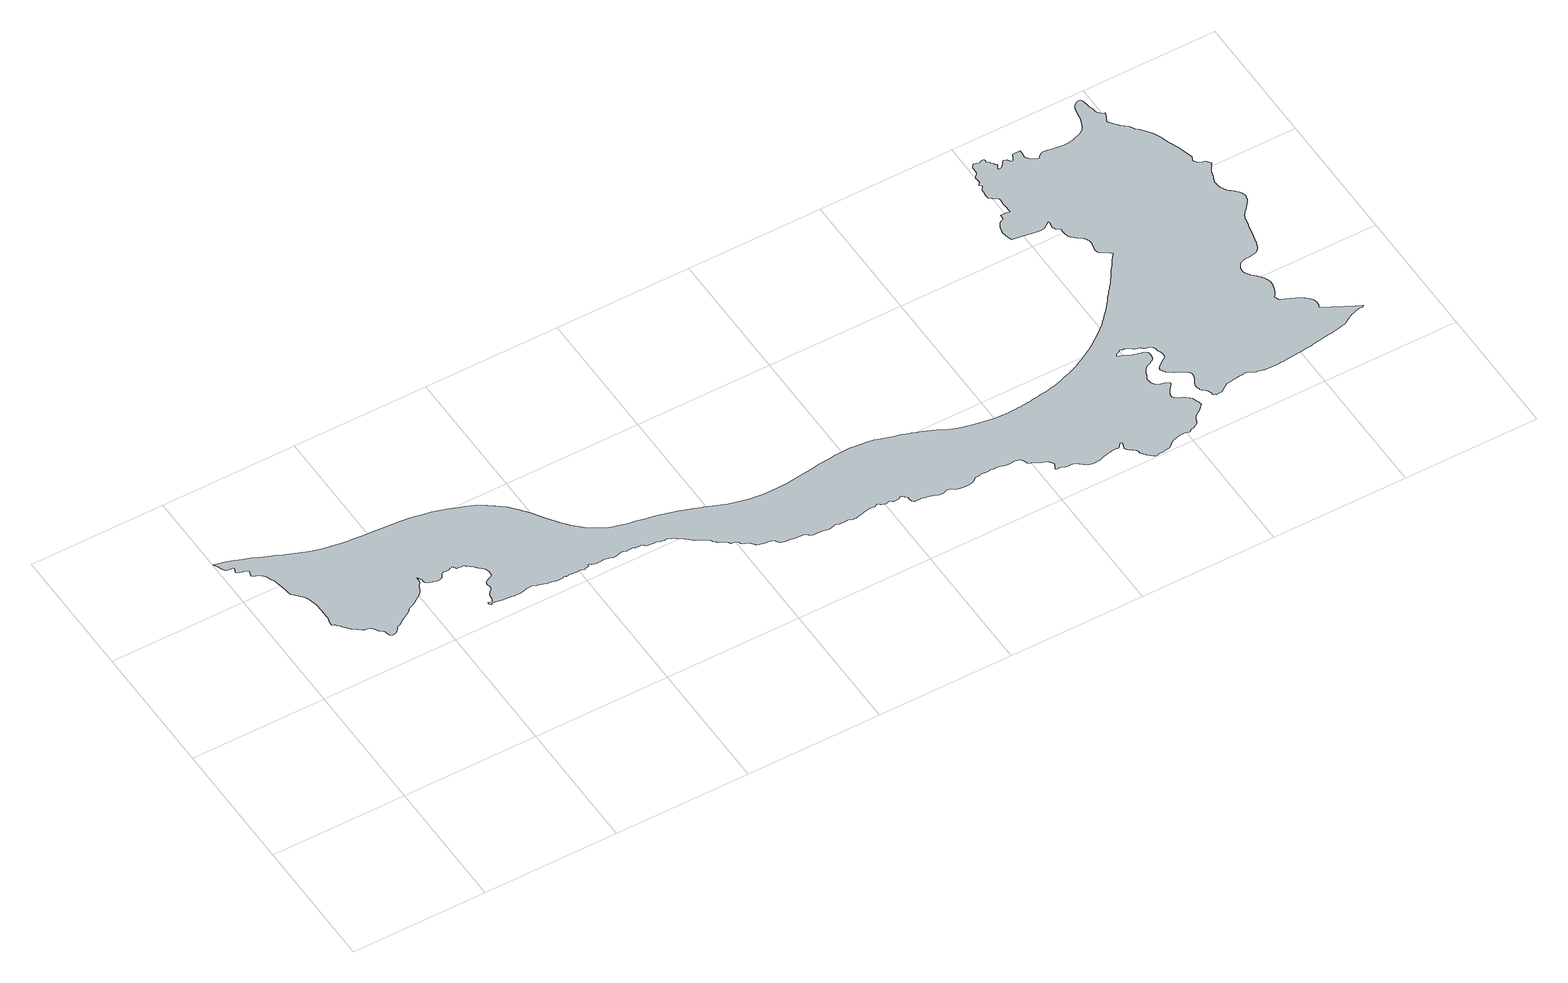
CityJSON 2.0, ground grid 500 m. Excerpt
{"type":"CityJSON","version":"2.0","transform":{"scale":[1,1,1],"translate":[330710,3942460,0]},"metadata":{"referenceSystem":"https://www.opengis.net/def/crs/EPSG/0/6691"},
"CityObjects":{
"object1":{"type":"GenericCityObject","attributes":{"function":"24","validFromType":"3","custodian":"神奈川県","notificationNumber":"神奈川県告示第160号","prefecture":"14","city":"14150"},"geometry":[{"type":"MultiSurface","lod":"1","boundaries":[[[0,1,2,3,4,5,6,7,8,9,10,11,12,13,14,15,16,17,18,19,20,21,22,23,24,25,26,27,28,29,30,31,32,33,34,35,36,37,38,39,40,41,42,43,44,45,46,47,48,49,50,51,52,53,54,55,56,57,58,59,60,61,62,63,64,65,66,67,68,69,70,71,72,73,74,75,76,77,78,79,80,81,82,83,84,85,86,87,88,89,90,91,92,93,94,95,96,97,98,99,100,101,102,103,104,105,106,107,108,109,110,111,112,113,114,115,116,117,118,119,120,121,122,123,124,125,126,127,128,129,130,131,132,133,134,135,136,137,138,139,140,141,142,143,144,145,146,147,148,149,150,151,152,153,154,155,156,157,158,159,160,161,162,163,164,165,166,167,168,169,170,171,172,173,174,175,176,177,178,179,180,181,182,183,184,185,186,187,188,189,190,191,192,193,194,195,196,197,198,199,200,201,202,203,204,205,206,207,208,209,210,211,212,213,214,215,216,217,218,219,220,221,222,223,224,225,226,227,228,229,230,231,232,233,234,235,236,237,238,239,240,241,242,243,244,245,246,247,248,249,250,251,252,253,254,255,256,257,258,259,260,261,262,263,264,265,266,267,268,269,270,271,272,273,274,275,276,277,278,279,280,281,282,283,284,285,286,287,288,289,290,291,292,293,294,295,296,297,298,299,300,301,302,303,304,305,306,307,308,309,310,311,312,313,314,315,316,317,318,319,320,321,322,323,324,325,326,327,328,329,330,331,332,333,334,335,336,337,338,339,340,341,342,343,344,345,346,347,348,349,350,351,352,353,354,355,356,357,358,359,360,361,362,363,364,365,366,367,368,369,370,371,372,373,374,375,376,377,378,379,380,381,382,383,384,385,386,387,388,389,390,391,392,393,394,395,396,397,398,399,400,401,402,403,404,405,406,407,408,409,410,411,412,413,414,415,416,417,418,419,420,421,422,423,424,425,426,427,428,429,430,431,432,433,434,435,436,437,438,439,440,441,442,443,444,445,446,447,448,449,450,451,452,453,454,455,456,457,458,459,460,461,462,463,464,465,466,467,468,469,470,471,472,473,474,475,476,477,478,479,480,481,482,483,484,485,486,487,488,489,490,491,492,493,494,495,496,497,498,499,500,501,502,503,504,505,506,507,508,509,510,511,512,513,514,515,516,517,518,519,520,521,522,523,524,525,526,527,528,529,530,531,532,533,534,535,536,537,538,539,540,541,542,543,544,545,546,547,548,549,550,551,552,553,554,555,556,557,558,559,560,561,562,563,564,565,566,567,568,569,570,571,572,573,574,575,576,577,578,579,580,581,582,583,584,585,586,587,588,589,590,591,592,593,594,595,596,597,598,599,600,601,602,603,604,605,606,607,608,609,610,611,612,613,614,615,616,617,618,619,620,621,622,623,624,625,626,627,628,629,630,631,632,633,634,635,636,637,638,639,640,641,642,643,644,645,646,647,648,649,650,651,652,653,654,655,656,657,658,659,660,661,662,663,664,665,666,667,668,669,670,671,672,673,674,675,676,677,678,679,680,681,682,683,684,685,686,687,688,689,690,691,692,693,694,695,696,697,698,699,700,701,702,703,704,705,706,707,708,709,710,711,712,713,714,715,716,717,718,719,720,721,722,723,724,725,726,727,728,729,730,731,732,733,734,735,736,737,738,739,740,741,742,743,744,745,746,747,748,749,750,751,752,753,754,755,756,757,758,759,760,761,762,763,764,765,766,767,768,769,770,771,772,773,774,775,776,777,778,779,780,781,782,783,784,785,786,787,788,789,790,791,792,793,794,795,796,797,798,799,800,801,802,803,804,805,806,807,808,809,810,811,812,813,814,815,816,817,818,819,820,821,822,823,824,825,826,827,828,829,830,831,832,833,834,835,836,837,838,839,840,841,842,843,844,845,846,847,848,849,850,851,852,853,854,855,856,857,858,859,860,861,862,863,864,865,866,867,868,869,870,871,872,873,874,875,876,877,878,879,880,881,882,883,884,885,886,887,888,889,890,891,892,893,894,895,896,897,898,899,900,901,902,903,904,905,906,907,908,909,910,911,912,913,914,915,916,917,918,919,920,921,922,923,924,925,926,927,928,929,930,931,932,933,934,935,936,937,938,939,940,941,942,943,944,945,946,947,948,949,950,951,952,953,954,955,956,957,958,959,960,961,962,963,964,965,966,967,968,969,970,971,972,973,974,975,976,977,978,979,980,981,982,983,984,985,986,987,988,989,990,991,992,993,994,995,996,997,998,999,1000,1001,1002,1003,1004,1005,1006,1007,1008,1009,1010,1011,1012,1013,1014,1015,1016,1017,1018,1019,1020,1021,1022,1023,1024,1025,1026,1027,1028,1029,1030,1031,1032,1033,1034,1035,1036,1037,1038,1039,1040,1041,1042,1043,1044,1045,1046,1047,1048,1049,1050,1051,1052,1053,1054,1055,1056,1057,1058,1059,1060,1061,1062,1063,1064,1065,1066,1067,1068,1069,1070,1071,1072,1073,1074,1075,1076,1077,1078,1079,1080,1081,1082,1083,1084,1085,1086,1087,1088,1089,1090,1091,1092,1093,1094,1095,1096,1097,1098,1099,1100,1101,1102,1103,1104,1105,1106,1107,1108,1109,1110,1111,1112,1113,1114,1115,1116,1117,1118,1119,1120,1121,1122,1123,1124,1125,1126,1127,1128,1129,1130,1131,1132,1133,1134,1135,1136,1137,1138,1139,1140,1141,1142,1143,1144,1145,1146,1147,1148,1149,1150,1151,1152,1153,1154,1155,1156,1157,1158,1159,1160,1161,1162,1163,1164,1165,1166,1167,1168,1169,1170,1171,1172,1173,1174,1175,1176,1177,1178,1179,1180,1181,1182,1183,1184,1185,1186,1187,1188,1189,1190,1191,1192,1193,1194,1195,1196,1197,1198,1199,1200,1201,1202,1203,1204,1205,1206,1207,1208,1209,1210,1211,1212,1213,1214,1215,1216,1217,1218,1219,1220,1221,1222,1223,1224,1225,1226,1227,1228,1229,1230,1231,1232,1233,1234,1235,1236,1237,1238,1239,1240,1241,1242,1243,1244,1245,1246,1247,1248,1249,1250,1251,1252,1253,1254,1255,1256,1257,1258,1259,1260,1261,1262,1263,1264,1265,1266,1267,1268,1269,1270,1271,1272,1273,1274,1275,1276,1277,1278,1279,1280,1281,1282,1283,1284,1285,1286,1287,1288,1289,1290,1291,1292,1293,1294,1295,1296,1297,1298,1299,1300,1301,1302,1303,1304,1305,1306,1307,1308,1309,1310,1311,1312,1313,1314,1315,1316,1317,1318,1319,1320,1321,1322,1323,1324,1325,1326,1327,1328,1329,1330,1331,1332,1333,1334,1335,1336,1337,1338,1339,1340,1341,1342,1343,1344,1345,1346,1347,1348,1349,1350,1351,1352,1353,1354,1355,1356,1357,1358,1359,1360,1361,1362,1363,1364,1365,1366,1367,1368,1369,1370,1371,1372,1373,1374,1375,1376,1377,1378,1379,1380,1381,1382,1383,1384,1385,1386,1387,1388,1389,1390,1391,1392,1393,1394,1395,1396,1397,1398,1399,1400,1401,1402,1403,1404,1405,1406,1407,1408,1409,1410,1411,1412,1413,1414,1415,1416,1417,1418,1419,1420,1421,1422,1423,1424,1425,1426,1427,1428,1429,1430,1431,1432,1433,1434,1435,1436,1437,1438,1439,1440,1441,1442,1443,1444,1445,1446,1447,1448,1449,1450,1451,1452,1453,1454,1455,1456,1457,1458,1459,1460,1461,1462,1463,1464,1465,1466,1467,1468,1469,1470,1471,1472,1473,1474,1475,1476,1477,1478,1479,1480,1481,1482,1483,1484,1485,1486,1487,1488,1489,1490,1491,1492,1493,1494,1495,1496,1497,1498,1499,1500,1501,1502,1503,1504,1505,1506,1507,1508,1509,1510,1511,1512,1513,1514,1515,1516,1517,1518,1519,1520,1521,1522,1523,1524,1525,1526,1527,1528,1529,1530,1531,1532,1533,1534,1535,1536,1537,1538,1539,1540,1541,1542,1543,1544,1545,1546,1547,1548,1549,1550,1551,1552,1553,1554,1555,1556,1557,1558,1559,1560,1561,1562,1563,1564,1565,1566,1567,1568,1569,1570,1571,1572,1573,1574,1575,1576,1577,1578,1579,1580,1581,1582,1583,1584,1585,1586,1587,1588,1589,1590,1591,1592,1593,1594,1595,1596,1597,1598,1599,1600,1601,1602,1603,1604,1605,1606,1607,1608,1609,1610,1611,1612,1613,1614,1615,1616,1617,1618,1619,1620,1621,1622,1623,1624,1625,1626,1627,1628,1629,1630,1631,1632,1633,1634,1635,1636,1637,1638,1639,1640,1641,1642,1643,1644,1645,1646,1647,1648,1649,1650,1651,1652,1653,1654,1655,1656,1657,1658,1659,1660,1661,1662,1663,1664,1665,1666,1667,1668,1669,1670,1671,1672,1673,1674,1675,1676,1677,1678,1679,1680,1681,1682,1683,1684,1685,1686,1687,1688,1689,1690,1691,1692,1693,1694,1695,1696,1697,1698,1699,1700,1701,1702,1703,1704,1705,1706,1707,1708,1709,1710,1711,1712,1713,1714,1715,1716,1717,1718,1719,1720,1721,1722,1723,1724,1725,1726,1727,1728,1729,1730,1731,1732,1733,1734,1735,1736,1737,1738,1739,1740,1741,1742,1743,1744,1745,1746,1747,1748,1749,1750,1751,1752,1753,1754,1755,1756,1757,1758,1759,1760,1761,1762,1763,1764,1765,1766,1767,1768,1769,1770,1771,1772,1773,1774,1775,1776,1777,1778,1779,1780,1781,1782,1783,1784,1785,1786,1787,1788,1789,1790,1791,1792,1793,1794,1795,1796,1797,1798,1799,1800,1801,1802,1803,1804,1805,1806,1807,1808,1809,1810,1811,1812,1813,1814,1815,1816,1817,1818,1819,1820,1821,1822,1823,1824,1825,1826,1827,1828,1829,1830,1831,1832,1833,1834,1835,1836,1837,1838,1839,1840,1841,1842,1843,1844,1845,1846,1847,1848,1849,1850,1851,1852,1853,1854,1855,1856,1857,1858,1859,1860,1861,1862,1863,1864,1865,1866,1867,1868,1869,1870,1871,1872,1873,1874,1875,1876,1877,1878,1879,1880,1881,1882,1883,1884,1885,1886,1887,1888,1889,1890,1891,1892,1893,1894,1895,1896,1897,1898,1899,1900,1901,1902,1903,1904,1905,1906,1907,1908,1909,1910,1911,1912,1913,1914,1915,1916,1917,1918,1919,1920,1921,1922,1923,1924,1925,1926,1927,1928,1929,1930,1931,1932,1933,1934,1935,1936,1937,1938,1939,1940,1941,1942,1943,1944,1945,1946,1947,1948,1949,1950,1951,1952,1953,1954,1955,1956,1957,1958,1959,1960,1961,1962,1963,1964,1965,1966,1967,1968,1969,1970,1971,1972,1973,1974,1975,1976,1977,1978,1979,1980,1981,1982,1983,1984,1985,1986,1987,1988,1989,1990,1991,1992,1993,1994,1995,1996,1997,1998,1999,2000,2001,2002,2003,2004,2005,2006,2007,2008,2009,2010,2011,2012,2013,2014,2015,2016,2017,2018,2019,2020,2021,2022,2023,2024,2025,2026,2027,2028,2029,2030,2031,2032,2033,2034,2035,2036,2037,2038,2039,2040,2041,2042,2043,2044,2045,2046,2047,2048,2049,2050,2051,2052,2053,2054,2055,2056,2057,2058,2059,2060,2061,2062,2063,2064,2065,2066,2067,2068,2069,2070,2071,2072,2073,2074,2075,2076]]]}]}
},
"vertices":[
[3527,565,0],[3528,569,0],[3529,571,0],[3530,573,0],[3531,575,0],[3532,577,0],[3534,580,0],[3535,581,0],[3536,582,0],[3538,584,0],[3540,586,0],[3542,587,0],[3544,588,0],[3546,589,0],[3548,590,0],[3551,591,0],[3553,592,0],[3555,593,0],[3556,593,0],[3561,593,0],[3565,594,0],[3568,595,0],[3570,595,0],[3574,595,0],[3581,595,0],[3586,596,0],[3588,596,0],[3597,598,0],[3599,599,0],[3601,599,0],[3605,601,0],[3608,602,0],[3609,603,0],[3611,605,0],[3614,607,0],[3617,610,0],[3618,611,0],[3619,613,0],[3621,615,0],[3623,619,0],[3625,622,0],[3626,627,0],[3628,633,0],[3629,636,0],[3630,639,0],[3630,641,0],[3631,645,0],[3632,649,0],[3633,652,0],[3633,655,0],[3635,660,0],[3636,666,0],[3640,683,0],[3643,695,0],[3646,709,0],[3646,712,0],[3647,714,0],[3648,717,0],[3650,727,0],[3651,732,0],[3653,741,0],[3654,747,0],[3655,750,0],[3656,752,0],[3657,754,0],[3659,757,0],[3660,760,0],[3663,764,0],[3665,767,0],[3667,769,0],[3670,773,0],[3672,775,0],[3681,784,0],[3686,790,0],[3688,793,0],[3692,797,0],[3696,802,0],[3698,806,0],[3701,810,0],[3704,816,0],[3705,821,0],[3706,823,0],[3706,825,0],[3707,827,0],[3707,830,0],[3707,833,0],[3707,835,0],[3707,837,0],[3706,838,0],[3706,839,0],[3705,842,0],[3704,844,0],[3703,847,0],[3701,850,0],[3700,852,0],[3697,856,0],[3691,864,0],[3689,865,0],[3687,867,0],[3684,870,0],[3682,872,0],[3678,875,0],[3674,877,0],[3673,878,0],[3672,880,0],[3671,880,0],[3670,882,0],[3668,883,0],[3667,885,0],[3666,887,0],[3665,889,0],[3663,892,0],[3662,895,0],[3660,897,0],[3659,898,0],[3659,900,0],[3658,902,0],[3657,904,0],[3656,906,0],[3656,908,0],[3655,909,0],[3655,911,0],[3655,912,0],[3655,915,0],[3654,921,0],[3654,923,0],[3654,926,0],[3653,927,0],[3653,930,0],[3653,934,0],[3653,936,0],[3653,937,0],[3654,939,0],[3656,945,0],[3658,949,0],[3660,953,0],[3661,955,0],[3663,959,0],[3664,966,0],[3666,970,0],[3667,976,0],[3669,980,0],[3671,985,0],[3674,990,0],[3678,996,0],[3683,1002,0],[3684,1004,0],[3685,1005,0],[3686,1006,0],[3687,1009,0],[3690,1011,0],[3681,1022,0],[3677,1026,0],[3672,1029,0],[3663,1031,0],[3654,1036,0],[3650,1038,0],[3649,1040,0],[3645,1044,0],[3642,1052,0],[3642,1056,0],[3646,1061,0],[3649,1070,0],[3643,1088,0],[3632,1127,0],[3618,1161,0],[3607,1196,0],[3596,1222,0],[3585,1234,0],[3577,1245,0],[3566,1259,0],[3555,1270,0],[3545,1287,0],[3540,1292,0],[3532,1299,0],[3525,1304,0],[3522,1308,0],[3516,1317,0],[3505,1329,0],[3495,1342,0],[3494,1345,0],[3495,1348,0],[3503,1363,0],[3507,1372,0],[3510,1379,0],[3505,1380,0],[3503,1381,0],[3500,1383,0],[3496,1386,0],[3494,1388,0],[3491,1391,0],[3489,1394,0],[3486,1398,0],[3485,1401,0],[3484,1407,0],[3483,1418,0],[3479,1428,0],[3479,1432,0],[3478,1442,0],[3476,1460,0],[3473,1467,0],[3469,1470,0],[3466,1470,0],[3460,1468,0],[3453,1466,0],[3449,1463,0],[3443,1458,0],[3440,1455,0],[3439,1453,0],[3438,1449,0],[3436,1444,0],[3433,1429,0],[3432,1423,0],[3430,1410,0],[3427,1396,0],[3425,1391,0],[3418,1371,0],[3416,1368,0],[3415,1366,0],[3414,1364,0],[3413,1362,0],[3411,1360,0],[3410,1359,0],[3409,1358,0],[3408,1356,0],[3406,1354,0],[3404,1352,0],[3402,1351,0],[3400,1349,0],[3399,1348,0],[3398,1348,0],[3397,1347,0],[3394,1345,0],[3392,1344,0],[3389,1343,0],[3386,1342,0],[3381,1340,0],[3372,1337,0],[3366,1335,0],[3363,1334,0],[3361,1333,0],[3357,1332,0],[3351,1331,0],[3346,1330,0],[3341,1329,0],[3335,1329,0],[3332,1329,0],[3328,1328,0],[3324,1328,0],[3319,1328,0],[3313,1329,0],[3302,1331,0],[3297,1331,0],[3291,1332,0],[3282,1333,0],[3276,1334,0],[3275,1334,0],[3267,1336,0],[3257,1337,0],[3251,1338,0],[3246,1337,0],[3243,1337,0],[3241,1336,0],[3239,1335,0],[3237,1334,0],[3235,1332,0],[3231,1329,0],[3230,1328,0],[3229,1327,0],[3227,1324,0],[3225,1322,0],[3224,1320,0],[3220,1322,0],[3199,1332,0],[3189,1343,0],[3185,1352,0],[3186,1363,0],[3187,1371,0],[3187,1376,0],[3187,1378,0],[3187,1379,0],[3186,1380,0],[3184,1380,0],[3180,1380,0],[3174,1381,0],[3170,1381,0],[3162,1381,0],[3159,1380,0],[3157,1379,0],[3156,1377,0],[3155,1374,0],[3154,1371,0],[3153,1369,0],[3151,1365,0],[3149,1361,0],[3147,1358,0],[3144,1356,0],[3142,1355,0],[3140,1355,0],[3138,1357,0],[3136,1361,0],[3132,1366,0],[3130,1368,0],[3124,1371,0],[3121,1373,0],[3119,1372,0],[3117,1371,0],[3116,1369,0],[3111,1365,0],[3109,1363,0],[3107,1359,0],[3104,1355,0],[3100,1351,0],[3096,1349,0],[3094,1348,0],[3092,1347,0],[3088,1347,0],[3086,1347,0],[3085,1348,0],[3084,1350,0],[3084,1353,0],[3085,1355,0],[3088,1359,0],[3091,1363,0],[3092,1367,0],[3092,1368,0],[3092,1369,0],[3091,1369,0],[3088,1370,0],[3086,1371,0],[3085,1373,0],[3084,1376,0],[3084,1378,0],[3082,1380,0],[3081,1381,0],[3079,1382,0],[3078,1383,0],[3076,1388,0],[3075,1390,0],[3073,1392,0],[3070,1393,0],[3068,1394,0],[3067,1395,0],[3067,1400,0],[3068,1404,0],[3067,1407,0],[3064,1409,0],[3060,1409,0],[3056,1408,0],[3048,1405,0],[3045,1404,0],[3043,1404,0],[3040,1405,0],[3036,1408,0],[3032,1409,0],[3029,1410,0],[3026,1410,0],[3017,1397,0],[3017,1394,0],[3017,1377,0],[3015,1368,0],[3005,1359,0],[3003,1356,0],[3002,1350,0],[3003,1344,0],[3004,1338,0],[3003,1332,0],[3002,1328,0],[2997,1323,0],[2995,1322,0],[2995,1320,0],[3001,1315,0],[3002,1313,0],[3001,1308,0],[2998,1305,0],[2993,1300,0],[2992,1294,0],[2991,1288,0],[2989,1271,0],[2990,1258,0],[3000,1249,0],[3006,1245,0],[3010,1244,0],[3015,1241,0],[3018,1235,0],[3020,1229,0],[3020,1223,0],[3019,1213,0],[3019,1193,0],[3020,1175,0],[3020,1170,0],[3019,1168,0],[3006,1170,0],[2985,1172,0],[2985,1166,0],[2984,1161,0],[2984,1157,0],[2983,1151,0],[2977,1150,0],[2971,1148,0],[2970,1147,0],[2967,1144,0],[2965,1141,0],[2960,1135,0],[2957,1128,0],[2954,1117,0],[2952,1107,0],[2950,1100,0],[2952,1090,0],[2954,1085,0],[2961,1063,0],[2967,1062,0],[2978,1060,0],[2989,1058,0],[2999,1057,0],[3012,1054,0],[3015,1054,0],[3020,1053,0],[3025,1052,0],[3030,1051,0],[3035,1050,0],[3041,1050,0],[3047,1048,0],[3051,1048,0],[3057,1047,0],[3061,1047,0],[3068,1047,0],[3076,1049,0],[3085,1055,0],[3094,1061,0],[3101,1068,0],[3105,1062,0],[3100,1039,0],[3105,1031,0],[3107,1028,0],[3120,1019,0],[3120,1017,0],[3120,1013,0],[3120,1009,0],[3120,1004,0],[3121,995,0],[3121,992,0],[3121,989,0],[3122,986,0],[3123,984,0],[3124,981,0],[3125,979,0],[3126,977,0],[3128,975,0],[3129,973,0],[3131,971,0],[3132,970,0],[3135,967,0],[3138,964,0],[3145,958,0],[3154,951,0],[3162,943,0],[3165,940,0],[3168,937,0],[3169,935,0],[3170,932,0],[3172,929,0],[3172,925,0],[3173,923,0],[3173,920,0],[3173,917,0],[3173,914,0],[3172,909,0],[3171,903,0],[3170,900,0],[3169,895,0],[3168,889,0],[3167,885,0],[3167,881,0],[3167,879,0],[3167,876,0],[3168,874,0],[3169,872,0],[3169,870,0],[3171,867,0],[3172,865,0],[3173,864,0],[3175,863,0],[3203,844,0],[3211,839,0],[3207,835,0],[3198,823,0],[3190,812,0],[3178,795,0],[3164,777,0],[3150,755,0],[3140,741,0],[3134,732,0],[3128,724,0],[3123,718,0],[3118,711,0],[3110,703,0],[3105,696,0],[3098,688,0],[3092,681,0],[3086,673,0],[3076,659,0],[3068,649,0],[3062,642,0],[3056,635,0],[3050,628,0],[3041,619,0],[3032,609,0],[3024,600,0],[3015,591,0],[3007,584,0],[2996,574,0],[2987,566,0],[2970,552,0],[2959,544,0],[2946,535,0],[2937,528,0],[2928,522,0],[2920,517,0],[2905,508,0],[2896,503,0],[2889,498,0],[2875,491,0],[2865,486,0],[2853,480,0],[2849,478,0],[2844,476,0],[2837,473,0],[2829,469,0],[2823,467,0],[2813,463,0],[2799,458,0],[2790,455,0],[2776,450,0],[2759,445,0],[2742,440,0],[2731,438,0],[2723,436,0],[2719,435,0],[2716,434,0],[2703,432,0],[2692,430,0],[2681,429,0],[2673,427,0],[2670,427,0],[2658,426,0],[2647,424,0],[2646,424,0],[2643,423,0],[2608,420,0],[2603,419,0],[2601,418,0],[2595,418,0],[2593,418,0],[2591,418,0],[2589,418,0],[2587,417,0],[2585,417,0],[2584,417,0],[2581,417,0],[2579,417,0],[2577,417,0],[2575,417,0],[2573,417,0],[2569,417,0],[2567,417,0],[2565,417,0],[2563,416,0],[2561,416,0],[2559,416,0],[2555,416,0],[2553,416,0],[2549,416,0],[2547,416,0],[2543,416,0],[2542,416,0],[2539,416,0],[2537,416,0],[2535,416,0],[2533,416,0],[2531,416,0],[2529,416,0],[2525,416,0],[2523,416,0],[2521,417,0],[2519,417,0],[2518,417,0],[2515,417,0],[2513,417,0],[2511,417,0],[2509,418,0],[2507,418,0],[2506,418,0],[2504,418,0],[2502,418,0],[2500,419,0],[2497,419,0],[2496,419,0],[2494,419,0],[2490,420,0],[2488,420,0],[2486,421,0],[2484,421,0],[2480,422,0],[2478,422,0],[2476,422,0],[2474,423,0],[2472,423,0],[2468,424,0],[2466,424,0],[2464,424,0],[2462,425,0],[2460,425,0],[2458,425,0],[2456,426,0],[2454,426,0],[2452,426,0],[2450,427,0],[2448,427,0],[2446,427,0],[2443,428,0],[2425,432,0],[2403,437,0],[2391,440,0],[2380,443,0],[2375,445,0],[2362,449,0],[2348,455,0],[2332,464,0],[2316,472,0],[2306,476,0],[2300,479,0],[2294,482,0],[2286,485,0],[2281,487,0],[2275,490,0],[2269,493,0],[2262,495,0],[2256,497,0],[2238,504,0],[2234,505,0],[2222,509,0],[2216,511,0],[2209,514,0],[2200,517,0],[2184,521,0],[2164,527,0],[2122,540,0],[2119,541,0],[2115,542,0],[2106,543,0],[2086,546,0],[2067,548,0],[2066,548,0],[2056,549,0],[2034,551,0],[2003,551,0],[1979,550,0],[1977,550,0],[1955,547,0],[1909,543,0],[1887,540,0],[1819,531,0],[1779,526,0],[1749,524,0],[1717,524,0],[1687,525,0],[1670,526,0],[1654,528,0],[1644,530,0],[1639,531,0],[1611,536,0],[1569,548,0],[1535,561,0],[1492,578,0],[1490,579,0],[1463,589,0],[1454,593,0],[1436,599,0],[1414,606,0],[1392,613,0],[1353,623,0],[1332,627,0],[1303,633,0],[1274,639,0],[1250,643,0],[1225,649,0],[1209,654,0],[1195,658,0],[1173,667,0],[1155,676,0],[1132,690,0],[1114,704,0],[1100,717,0],[1082,735,0],[1072,748,0],[1065,756,0],[1052,774,0],[1022,816,0],[1003,844,0],[990,862,0],[983,871,0],[977,879,0],[961,897,0],[954,905,0],[947,912,0],[944,915,0],[931,926,0],[917,937,0],[897,951,0],[878,963,0],[863,971,0],[852,977,0],[849,978,0],[834,985,0],[806,995,0],[782,1004,0],[755,1011,0],[729,1019,0],[702,1025,0],[668,1031,0],[650,1034,0],[620,1038,0],[591,1041,0],[568,1042,0],[538,1044,0],[487,1048,0],[452,1051,0],[427,1053,0],[407,1055,0],[376,1061,0],[365,1063,0],[346,1067,0],[318,1074,0],[301,1079,0],[267,1091,0],[230,1106,0],[221,1110,0],[205,1117,0],[194,1122,0],[177,1129,0],[174,1130,0],[149,1141,0],[125,1151,0],[99,1161,0],[72,1171,0],[44,1180,0],[11,1189,0],[2,1191,0],[12,1175,0],[14,1169,0],[16,1165,0],[19,1158,0],[21,1154,0],[25,1149,0],[33,1146,0],[44,1146,0],[51,1145,0],[53,1143,0],[53,1140,0],[50,1132,0],[48,1124,0],[59,1119,0],[68,1116,0],[76,1114,0],[82,1111,0],[87,1108,0],[89,1106,0],[86,1096,0],[82,1086,0],[85,1083,0],[95,1077,0],[106,1073,0],[114,1067,0],[119,1063,0],[121,1060,0],[123,1055,0],[125,1051,0],[129,1039,0],[134,1030,0],[136,1023,0],[139,1013,0],[141,1003,0],[143,990,0],[146,974,0],[147,964,0],[148,958,0],[150,952,0],[151,949,0],[154,946,0],[158,942,0],[173,925,0],[178,918,0],[182,913,0],[186,902,0],[190,893,0],[192,887,0],[193,881,0],[195,875,0],[197,865,0],[197,839,0],[197,823,0],[198,808,0],[198,797,0],[197,791,0],[194,783,0],[193,775,0],[192,767,0],[192,765,0],[194,764,0],[200,761,0],[202,761,0],[204,759,0],[206,755,0],[209,751,0],[213,747,0],[218,738,0],[224,732,0],[232,722,0],[237,718,0],[240,715,0],[243,714,0],[245,712,0],[246,711,0],[248,709,0],[251,708,0],[254,705,0],[257,703,0],[259,700,0],[262,698,0],[265,696,0],[267,694,0],[269,693,0],[270,693,0],[272,692,0],[273,691,0],[275,691,0],[277,691,0],[278,690,0],[280,690,0],[284,690,0],[287,690,0],[289,689,0],[292,688,0],[295,685,0],[299,681,0],[302,675,0],[305,669,0],[308,665,0],[310,662,0],[314,659,0],[318,656,0],[322,652,0],[323,651,0],[325,647,0],[326,643,0],[327,639,0],[328,635,0],[329,631,0],[330,629,0],[332,627,0],[334,626,0],[336,625,0],[338,624,0],[341,624,0],[343,624,0],[345,624,0],[349,625,0],[353,627,0],[358,631,0],[363,636,0],[366,641,0],[368,644,0],[370,646,0],[374,648,0],[379,649,0],[384,651,0],[387,653,0],[390,656,0],[398,662,0],[404,667,0],[413,672,0],[421,676,0],[428,680,0],[436,686,0],[440,691,0],[445,695,0],[457,700,0],[474,710,0],[485,717,0],[497,726,0],[506,733,0],[511,739,0],[516,748,0],[522,760,0],[524,765,0],[526,767,0],[529,770,0],[532,772,0],[533,775,0],[534,779,0],[535,785,0],[534,790,0],[535,794,0],[536,797,0],[538,798,0],[540,796,0],[540,793,0],[541,791,0],[543,788,0],[545,785,0],[547,782,0],[547,779,0],[546,773,0],[547,769,0],[548,766,0],[551,764,0],[555,762,0],[559,761,0],[564,759,0],[567,757,0],[571,755,0],[576,754,0],[582,753,0],[587,752,0],[593,752,0],[598,753,0],[602,754,0],[605,755,0],[606,757,0],[608,759,0],[610,763,0],[612,766,0],[614,769,0],[615,771,0],[616,771,0],[619,773,0],[623,775,0],[627,775,0],[631,774,0],[635,773,0],[638,773,0],[642,773,0],[646,775,0],[648,777,0],[650,777,0],[652,777,0],[655,778,0],[657,779,0],[659,781,0],[661,781,0],[662,781,0],[663,780,0],[663,779,0],[663,775,0],[665,774,0],[666,772,0],[666,769,0],[667,768,0],[669,766,0],[672,765,0],[674,766,0],[676,767,0],[678,767,0],[683,765,0],[685,765,0],[689,764,0],[691,765,0],[694,765,0],[696,763,0],[698,760,0],[701,757,0],[705,755,0],[709,753,0],[711,751,0],[716,747,0],[720,743,0],[723,739,0],[725,736,0],[729,732,0],[734,727,0],[738,722,0],[743,719,0],[745,718,0],[746,716,0],[748,712,0],[749,709,0],[749,705,0],[751,700,0],[751,695,0],[751,690,0],[750,685,0],[749,681,0],[748,680,0],[743,676,0],[740,674,0],[737,673,0],[734,673,0],[726,668,0],[721,665,0],[719,662,0],[717,658,0],[716,654,0],[716,651,0],[717,647,0],[719,643,0],[719,640,0],[719,637,0],[718,634,0],[717,630,0],[714,627,0],[709,623,0],[705,619,0],[703,616,0],[700,612,0],[699,607,0],[697,602,0],[697,599,0],[696,595,0],[696,591,0],[694,586,0],[692,581,0],[692,580,0],[690,580,0],[687,580,0],[684,580,0],[682,582,0],[679,584,0],[677,584,0],[676,583,0],[676,581,0],[677,578,0],[679,575,0],[681,573,0],[682,572,0],[684,573,0],[685,574,0],[688,574,0],[693,574,0],[698,574,0],[702,574,0],[705,574,0],[707,574,0],[710,572,0],[716,570,0],[723,569,0],[733,569,0],[740,569,0],[747,567,0],[756,566,0],[764,565,0],[775,566,0],[781,566,0],[785,565,0],[792,565,0],[799,566,0],[816,571,0],[824,572,0],[828,573,0],[835,573,0],[840,572,0],[845,569,0],[848,567,0],[851,565,0],[856,565,0],[863,563,0],[870,561,0],[874,560,0],[878,559,0],[881,558,0],[884,557,0],[887,556,0],[890,555,0],[895,556,0],[898,554,0],[905,553,0],[915,550,0],[924,549,0],[932,549,0],[938,550,0],[942,552,0],[945,553,0],[947,554,0],[949,554,0],[953,551,0],[955,550,0],[957,550,0],[960,551,0],[965,552,0],[974,551,0],[981,551,0],[987,549,0],[994,549,0],[1002,550,0],[1009,550,0],[1013,550,0],[1015,549,0],[1017,547,0],[1019,545,0],[1022,546,0],[1026,548,0],[1030,549,0],[1033,549,0],[1036,551,0],[1038,554,0],[1039,557,0],[1041,558,0],[1043,559,0],[1044,558,0],[1047,557,0],[1049,555,0],[1051,553,0],[1054,552,0],[1057,551,0],[1060,551,0],[1065,549,0],[1070,548,0],[1072,548,0],[1073,548,0],[1076,549,0],[1083,549,0],[1089,549,0],[1099,550,0],[1103,549,0],[1107,548,0],[1111,547,0],[1114,546,0],[1118,546,0],[1121,545,0],[1125,543,0],[1128,542,0],[1130,542,0],[1132,542,0],[1134,543,0],[1136,543,0],[1139,543,0],[1142,543,0],[1145,543,0],[1150,545,0],[1153,546,0],[1156,547,0],[1158,548,0],[1162,548,0],[1168,548,0],[1171,547,0],[1173,546,0],[1175,545,0],[1177,544,0],[1180,544,0],[1185,544,0],[1190,545,0],[1195,545,0],[1199,545,0],[1201,545,0],[1206,544,0],[1207,544,0],[1209,543,0],[1210,541,0],[1212,541,0],[1215,541,0],[1217,540,0],[1219,540,0],[1221,540,0],[1224,541,0],[1227,541,0],[1230,541,0],[1232,541,0],[1235,540,0],[1238,538,0],[1241,535,0],[1243,532,0],[1246,530,0],[1248,529,0],[1250,529,0],[1257,529,0],[1264,528,0],[1269,528,0],[1273,527,0],[1277,528,0],[1282,528,0],[1285,528,0],[1288,527,0],[1290,525,0],[1293,523,0],[1295,522,0],[1298,521,0],[1304,520,0],[1307,520,0],[1310,520,0],[1311,520,0],[1314,521,0],[1317,520,0],[1321,520,0],[1325,518,0],[1328,516,0],[1331,515,0],[1333,515,0],[1336,514,0],[1338,513,0],[1341,512,0],[1343,510,0],[1346,507,0],[1349,505,0],[1351,503,0],[1354,501,0],[1358,498,0],[1369,490,0],[1378,482,0],[1382,479,0],[1383,477,0],[1385,475,0],[1387,472,0],[1391,469,0],[1395,467,0],[1401,465,0],[1405,462,0],[1409,460,0],[1413,457,0],[1418,455,0],[1422,452,0],[1427,448,0],[1433,444,0],[1435,440,0],[1438,437,0],[1439,433,0],[1443,430,0],[1447,426,0],[1451,422,0],[1455,420,0],[1460,417,0],[1466,414,0],[1471,411,0],[1474,409,0],[1478,406,0],[1481,403,0],[1482,400,0],[1484,396,0],[1486,395,0],[1489,394,0],[1495,393,0],[1500,393,0],[1503,392,0],[1506,391,0],[1508,388,0],[1510,383,0],[1513,378,0],[1515,376,0],[1518,374,0],[1521,373,0],[1523,372,0],[1527,373,0],[1530,371,0],[1533,369,0],[1537,366,0],[1540,360,0],[1545,355,0],[1549,350,0],[1551,348,0],[1557,345,0],[1561,344,0],[1565,343,0],[1568,343,0],[1575,340,0],[1581,339,0],[1586,338,0],[1593,338,0],[1601,337,0],[1605,336,0],[1608,336,0],[1611,334,0],[1612,332,0],[1614,328,0],[1615,326,0],[1616,324,0],[1618,321,0],[1622,318,0],[1625,315,0],[1630,313,0],[1636,312,0],[1639,312,0],[1653,311,0],[1664,308,0],[1670,307,0],[1676,306,0],[1685,305,0],[1695,305,0],[1700,305,0],[1706,305,0],[1710,304,0],[1714,302,0],[1717,299,0],[1720,296,0],[1723,293,0],[1726,291,0],[1730,290,0],[1736,289,0],[1747,288,0],[1758,288,0],[1765,288,0],[1772,286,0],[1779,285,0],[1783,284,0],[1788,283,0],[1793,284,0],[1797,284,0],[1802,286,0],[1806,287,0],[1809,288,0],[1814,289,0],[1819,288,0],[1825,287,0],[1828,286,0],[1830,285,0],[1834,284,0],[1844,284,0],[1848,284,0],[1854,284,0],[1859,285,0],[1861,286,0],[1863,287,0],[1865,287,0],[1867,286,0],[1869,284,0],[1871,282,0],[1873,281,0],[1875,280,0],[1878,279,0],[1884,279,0],[1891,279,0],[1897,281,0],[1905,282,0],[1915,285,0],[1923,287,0],[1929,288,0],[1938,291,0],[1942,292,0],[1948,292,0],[1952,292,0],[1958,292,0],[1963,291,0],[1965,290,0],[1967,290,0],[1969,291,0],[1973,293,0],[1975,294,0],[1976,295,0],[1980,295,0],[1983,294,0],[1986,292,0],[1988,289,0],[1992,287,0],[1996,285,0],[1999,284,0],[2002,283,0],[2006,283,0],[2010,283,0],[2015,285,0],[2018,286,0],[2022,286,0],[2024,285,0],[2026,283,0],[2029,280,0],[2030,279,0],[2032,278,0],[2036,278,0],[2043,278,0],[2047,278,0],[2051,279,0],[2054,280,0],[2057,282,0],[2059,285,0],[2061,286,0],[2062,286,0],[2064,286,0],[2065,285,0],[2066,283,0],[2070,279,0],[2072,275,0],[2074,274,0],[2075,273,0],[2077,272,0],[2079,271,0],[2080,270,0],[2080,268,0],[2080,264,0],[2080,260,0],[2081,256,0],[2082,252,0],[2083,249,0],[2084,247,0],[2086,246,0],[2088,244,0],[2089,243,0],[2092,243,0],[2096,242,0],[2101,243,0],[2105,243,0],[2108,242,0],[2113,242,0],[2118,242,0],[2121,241,0],[2125,241,0],[2128,240,0],[2130,239,0],[2132,238,0],[2136,238,0],[2140,237,0],[2144,236,0],[2147,235,0],[2151,234,0],[2155,233,0],[2158,232,0],[2161,231,0],[2164,230,0],[2165,228,0],[2167,227,0],[2169,227,0],[2171,226,0],[2174,226,0],[2177,225,0],[2180,225,0],[2183,225,0],[2186,225,0],[2189,225,0],[2194,226,0],[2202,229,0],[2208,232,0],[2212,230,0],[2216,228,0],[2221,226,0],[2227,222,0],[2232,220,0],[2237,217,0],[2244,215,0],[2249,214,0],[2254,213,0],[2260,212,0],[2268,212,0],[2272,212,0],[2277,213,0],[2280,213,0],[2283,214,0],[2289,215,0],[2293,215,0],[2297,217,0],[2300,219,0],[2303,221,0],[2307,225,0],[2309,227,0],[2312,229,0],[2313,230,0],[2315,230,0],[2317,231,0],[2319,230,0],[2321,230,0],[2323,230,0],[2326,230,0],[2331,231,0],[2337,233,0],[2341,233,0],[2347,232,0],[2349,232,0],[2353,231,0],[2361,231,0],[2368,231,0],[2370,232,0],[2373,233,0],[2377,233,0],[2380,232,0],[2383,231,0],[2386,231,0],[2387,231,0],[2390,231,0],[2393,232,0],[2395,232,0],[2398,232,0],[2401,231,0],[2405,230,0],[2411,228,0],[2414,227,0],[2418,226,0],[2423,225,0],[2428,224,0],[2433,224,0],[2441,223,0],[2448,223,0],[2455,224,0],[2463,224,0],[2468,223,0],[2473,222,0],[2477,221,0],[2480,218,0],[2483,214,0],[2486,209,0],[2487,207,0],[2488,203,0],[2489,200,0],[2489,197,0],[2491,195,0],[2493,193,0],[2496,191,0],[2501,190,0],[2505,188,0],[2509,186,0],[2513,184,0],[2517,181,0],[2520,179,0],[2523,177,0],[2525,176,0],[2530,174,0],[2536,172,0],[2541,170,0],[2546,168,0],[2550,166,0],[2553,163,0],[2555,160,0],[2556,157,0],[2558,156,0],[2560,153,0],[2561,151,0],[2562,148,0],[2562,146,0],[2561,143,0],[2560,139,0],[2558,135,0],[2555,131,0],[2554,128,0],[2554,126,0],[2555,125,0],[2556,123,0],[2559,123,0],[2563,123,0],[2568,124,0],[2570,124,0],[2573,124,0],[2577,121,0],[2580,119,0],[2583,118,0],[2586,117,0],[2590,116,0],[2593,116,0],[2596,116,0],[2601,116,0],[2608,116,0],[2615,115,0],[2620,114,0],[2623,112,0],[2628,109,0],[2632,104,0],[2637,100,0],[2641,97,0],[2643,94,0],[2648,92,0],[2656,87,0],[2658,86,0],[2662,85,0],[2666,84,0],[2670,84,0],[2676,83,0],[2680,83,0],[2685,83,0],[2690,83,0],[2694,84,0],[2698,85,0],[2705,87,0],[2713,89,0],[2720,92,0],[2728,94,0],[2735,96,0],[2742,97,0],[2746,97,0],[2749,99,0],[2754,99,0],[2758,100,0],[2762,100,0],[2767,101,0],[2769,101,0],[2772,100,0],[2774,98,0],[2776,98,0],[2777,98,0],[2780,101,0],[2784,106,0],[2788,111,0],[2790,113,0],[2793,114,0],[2795,115,0],[2797,114,0],[2798,113,0],[2799,111,0],[2798,109,0],[2798,105,0],[2797,102,0],[2797,100,0],[2795,96,0],[2793,92,0],[2792,89,0],[2792,87,0],[2793,84,0],[2794,82,0],[2797,78,0],[2802,74,0],[2805,71,0],[2809,69,0],[2812,67,0],[2814,65,0],[2817,63,0],[2818,61,0],[2820,57,0],[2823,50,0],[2824,48,0],[2824,46,0],[2824,43,0],[2826,41,0],[2829,37,0],[2832,34,0],[2833,31,0],[2836,27,0],[2840,23,0],[2845,19,0],[2848,16,0],[2856,7,0],[2860,6,0],[2863,5,0],[2866,5,0],[2873,7,0],[2879,8,0],[2887,8,0],[2892,8,0],[2896,10,0],[2900,10,0],[2904,11,0],[2908,11,0],[2910,11,0],[2914,12,0],[2919,14,0],[2924,19,0],[2930,23,0],[2936,28,0],[2941,31,0],[2944,33,0],[2949,35,0],[2953,36,0],[2959,37,0],[2966,39,0],[2973,41,0],[2978,42,0],[2985,43,0],[2990,43,0],[2995,44,0],[2998,43,0],[3002,41,0],[3006,39,0],[3009,38,0],[3011,38,0],[3013,39,0],[3016,41,0],[3018,44,0],[3020,46,0],[3023,47,0],[3025,47,0],[3027,46,0],[3031,47,0],[3033,48,0],[3036,51,0],[3040,53,0],[3045,56,0],[3049,59,0],[3051,62,0],[3053,66,0],[3054,70,0],[3057,77,0],[3060,82,0],[3062,85,0],[3066,89,0],[3071,93,0],[3079,97,0],[3091,107,0],[3096,112,0],[3102,119,0],[3104,121,0],[3105,123,0],[3105,127,0],[3105,130,0],[3104,134,0],[3102,140,0],[3099,146,0],[3097,151,0],[3096,155,0],[3094,158,0],[3091,162,0],[3087,166,0],[3082,170,0],[3076,175,0],[3073,176,0],[3068,179,0],[3064,181,0],[3059,182,0],[3055,185,0],[3047,191,0],[3044,194,0],[3041,198,0],[3040,203,0],[3041,208,0],[3043,215,0],[3052,230,0],[3059,238,0],[3065,245,0],[3066,248,0],[3068,250,0],[3068,252,0],[3068,255,0],[3065,258,0],[3061,260,0],[3054,263,0],[3046,265,0],[3041,267,0],[3035,268,0],[3031,270,0],[3028,271,0],[3024,275,0],[3018,282,0],[3016,288,0],[3014,294,0],[3014,298,0],[3013,302,0],[3013,306,0],[3015,312,0],[3017,316,0],[3020,321,0],[3021,324,0],[3023,328,0],[3024,333,0],[3028,340,0],[3031,346,0],[3039,354,0],[3044,358,0],[3046,359,0],[3050,360,0],[3055,362,0],[3065,367,0],[3068,368,0],[3072,371,0],[3075,375,0],[3077,380,0],[3078,386,0],[3079,393,0],[3079,397,0],[3079,401,0],[3078,405,0],[3076,407,0],[3073,409,0],[3068,412,0],[3064,414,0],[3059,416,0],[3050,419,0],[3041,420,0],[3034,423,0],[3023,426,0],[3014,430,0],[3009,434,0],[3003,437,0],[3000,439,0],[2996,439,0],[2992,440,0],[2989,441,0],[2985,443,0],[2983,444,0],[2981,447,0],[2982,448,0],[2984,451,0],[2988,454,0],[2995,457,0],[3004,464,0],[3005,464,0],[3006,464,0],[3007,464,0],[3008,464,0],[3009,463,0],[3010,463,0],[3011,462,0],[3012,461,0],[3014,461,0],[3016,461,0],[3017,461,0],[3021,461,0],[3022,460,0],[3027,458,0],[3029,458,0],[3031,457,0],[3033,455,0],[3035,454,0],[3038,452,0],[3041,449,0],[3043,448,0],[3044,447,0],[3046,445,0],[3047,444,0],[3051,442,0],[3055,441,0],[3057,441,0],[3059,440,0],[3061,440,0],[3063,440,0],[3065,439,0],[3067,438,0],[3069,436,0],[3070,435,0],[3071,434,0],[3072,433,0],[3075,430,0],[3076,429,0],[3078,429,0],[3080,428,0],[3084,427,0],[3085,427,0],[3086,427,0],[3088,427,0],[3090,426,0],[3091,426,0],[3093,425,0],[3096,423,0],[3098,422,0],[3100,421,0],[3101,420,0],[3104,417,0],[3105,415,0],[3105,414,0],[3105,412,0],[3108,405,0],[3110,396,0],[3114,387,0],[3115,378,0],[3115,368,0],[3114,364,0],[3112,360,0],[3105,355,0],[3102,353,0],[3093,346,0],[3076,332,0],[3073,329,0],[3072,325,0],[3072,321,0],[3073,318,0],[3076,313,0],[3078,310,0],[3082,304,0],[3090,298,0],[3098,293,0],[3105,288,0],[3111,285,0],[3117,282,0],[3122,280,0],[3127,276,0],[3133,273,0],[3139,269,0],[3146,262,0],[3149,257,0],[3151,253,0],[3151,250,0],[3151,244,0],[3149,237,0],[3145,228,0],[3140,220,0],[3137,213,0],[3134,205,0],[3133,200,0],[3133,195,0],[3134,190,0],[3136,185,0],[3136,181,0],[3138,178,0],[3141,175,0],[3144,172,0],[3150,169,0],[3152,166,0],[3154,163,0],[3156,157,0],[3158,153,0],[3160,150,0],[3160,146,0],[3160,143,0],[3162,139,0],[3165,137,0],[3168,136,0],[3171,134,0],[3175,134,0],[3181,134,0],[3186,135,0],[3190,135,0],[3193,136,0],[3198,140,0],[3204,144,0],[3211,148,0],[3217,152,0],[3222,156,0],[3225,157,0],[3228,158,0],[3231,157,0],[3234,157,0],[3238,158,0],[3243,159,0],[3246,160,0],[3252,160,0],[3259,161,0],[3264,162,0],[3270,164,0],[3273,164,0],[3277,164,0],[3280,164,0],[3283,164,0],[3286,164,0],[3289,165,0],[3293,165,0],[3298,166,0],[3302,166,0],[3306,165,0],[3310,164,0],[3314,162,0],[3317,160,0],[3320,158,0],[3323,156,0],[3325,155,0],[3327,153,0],[3330,152,0],[3332,151,0],[3335,151,0],[3339,150,0],[3342,150,0],[3346,150,0],[3350,148,0],[3352,148,0],[3355,147,0],[3357,147,0],[3359,145,0],[3363,144,0],[3371,144,0],[3390,144,0],[3410,143,0],[3425,144,0],[3431,145,0],[3441,146,0],[3462,148,0],[3463,148,0],[3470,149,0],[3482,150,0],[3488,150,0],[3495,151,0],[3508,152,0],[3521,154,0],[3534,155,0],[3540,156,0],[3544,156,0],[3549,158,0],[3554,159,0],[3556,158,0],[3571,161,0],[3583,163,0],[3609,168,0],[3618,169,0],[3631,170,0],[3635,170,0],[3640,171,0],[3657,174,0],[3671,177,0],[3685,181,0],[3693,183,0],[3708,193,0],[3723,201,0],[3728,204,0],[3735,207,0],[3747,211,0],[3755,213,0],[3765,216,0],[3768,217,0],[3772,215,0],[3775,214,0],[3777,215,0],[3781,218,0],[3759,229,0],[3758,230,0],[3727,246,0],[3653,286,0],[3657,292,0],[3658,296,0],[3659,299,0],[3660,302,0],[3660,304,0],[3660,307,0],[3660,309,0],[3660,312,0],[3659,315,0],[3659,317,0],[3658,321,0],[3657,323,0],[3655,326,0],[3653,328,0],[3650,332,0],[3648,335,0],[3645,338,0],[3642,340,0],[3641,341,0],[3639,343,0],[3635,346,0],[3630,350,0],[3627,353,0],[3624,355,0],[3621,356,0],[3619,357,0],[3613,360,0],[3607,363,0],[3600,366,0],[3594,369,0],[3589,371,0],[3586,373,0],[3584,373,0],[3579,376,0],[3572,378,0],[3567,380,0],[3566,381,0],[3564,381,0],[3562,381,0],[3555,402,0],[3558,405,0],[3563,413,0],[3566,417,0],[3567,420,0],[3572,431,0],[3575,439,0],[3576,443,0],[3577,445,0],[3578,449,0],[3578,452,0],[3579,455,0],[3578,460,0],[3578,461,0],[3578,467,0],[3577,470,0],[3577,472,0],[3577,473,0],[3576,475,0],[3575,478,0],[3574,480,0],[3574,481,0],[3572,484,0],[3572,486,0],[3570,488,0],[3569,491,0],[3568,492,0],[3566,494,0],[3565,496,0],[3563,499,0],[3560,502,0],[3557,505,0],[3555,508,0],[3553,510,0],[3550,513,0],[3546,517,0],[3541,522,0],[3537,528,0],[3536,528,0],[3533,533,0],[3531,535,0],[3530,538,0],[3528,541,0],[3527,543,0],[3527,545,0],[3526,547,0],[3526,549,0],[3525,550,0],[3525,552,0],[3525,554,0],[3525,556,0],[3525,557,0],[3525,559,0],[3526,561,0],[3526,562,0]
]}
